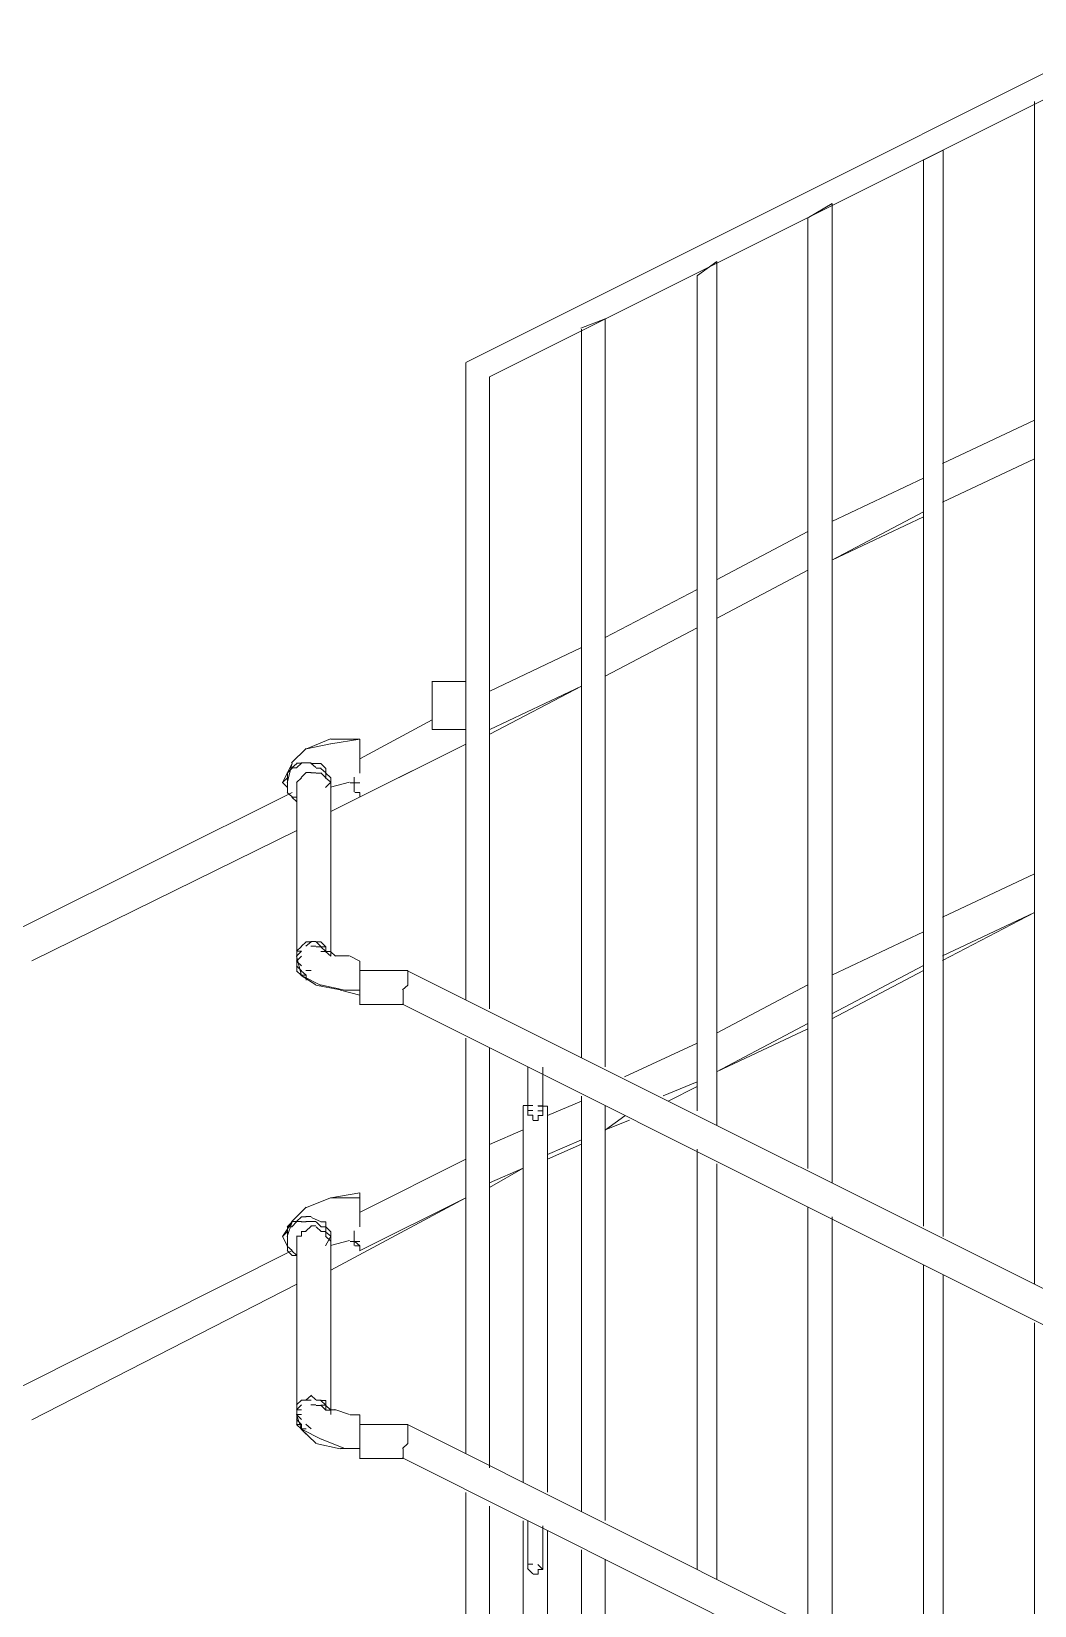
# Model space of a CAD drawing. Header units: millimetres. Extents: x -401725 to 250493, y 305116 to 802890.
# Drawn here: x -375105.039 to -375104.693, y 508954.876 to 508955.419 of the extents above; entities that cross this region are included whole.
import ezdxf

# ---------------------------------------------------------------- set-up
doc = ezdxf.new("R2010")
doc.units = ezdxf.units.MM
doc.layers.add('PDF _Геометрия', color=7, linetype='Continuous', true_color=0x1d1d1d)

msp = doc.modelspace()

# ---------------------------------------------------------------- linework, layer by layer
at = {"layer": 'PDF _Геометрия', "color": 7, "lineweight": 9}
for points in [[(-375104.25908, 508955.61977), (-375104.8891, 508955.30477)], [(-375104.88096, 508955.29985), (-375104.24084, 508955.61973)], [(-375104.69266, 508955.39491), (-375104.69266, 508954.98653)], [(-375104.72418, 508955.37807), (-375104.73086, 508955.37473)], [(-375104.72418, 508955.00302), (-375104.72418, 508955.37808)], [(-375104.73097, 508955.37489), (-375104.73097, 508955.0066)], [(-375104.76248, 508955.35973), (-375104.77073, 508955.35482)], [(-375104.76248, 508955.02137), (-375104.76248, 508955.35975)], [(-375104.7709, 508955.3549), (-375104.7709, 508955.02647)], [(-375104.80242, 508955.33969), (-375104.80908, 508955.33478)], [(-375104.80242, 508955.04142), (-375104.80242, 508955.33969)], [(-375104.80921, 508955.3348), (-375104.80921, 508955.04642)], [(-375104.84099, 508955.31992), (-375104.8494, 508955.31659)], [(-375104.84099, 508955.06163), (-375104.84099, 508955.31992)], [(-375104.84914, 508955.31633), (-375104.84914, 508955.06478)], [(-375104.88908, 508955.30464), (-375104.88908, 508955.08472)], [(-375104.88093, 508955.08157), (-375104.88093, 508955.2998)], [(-375104.69266, 508955.2849), (-375104.72435, 508955.26994)], [(-375104.73097, 508955.26485), (-375104.76261, 508955.2499)], [(-375104.73097, 508955.25149), (-375104.76261, 508955.23654), (-375104.73097, 508955.25325)], [(-375104.7709, 508955.24642), (-375104.8025, 508955.22974)], [(-375104.80921, 508955.22646), (-375104.84094, 508955.20981)], [(-375104.84914, 508955.20639), (-375104.88083, 508955.19133)], [(-375104.90079, 508955.19468), (-375104.88908, 508955.19468), (-375104.88908, 508955.17807)], [(-375104.90076, 508955.17812), (-375104.90076, 508955.19472)], [(-375104.88083, 508955.17803), (-375104.84914, 508955.19308)], [(-375104.88083, 508955.17645), (-375104.84914, 508955.19308)], [(-375104.90076, 508955.18144), (-375104.92575, 508955.16798)], [(-375104.88908, 508955.17807), (-375104.90079, 508955.17807)], [(-375104.93581, 508955.17308), (-375104.94418, 508955.17133), (-375104.93581, 508955.17482)], [(-375104.93576, 508955.14975), (-375104.88908, 508955.173)], [(-375104.93571, 508955.17468), (-375104.92575, 508955.17468)], [(-375104.93571, 508955.17311), (-375104.92575, 508955.17468)], [(-375104.92579, 508955.15464), (-375104.88908, 508955.173)], [(-375104.92575, 508955.17468), (-375104.92575, 508955.17311), (-375104.92575, 508955.17136), (-375104.92575, 508955.17311)], [(-375104.92575, 508955.17468), (-375104.92575, 508955.17468)], [(-375104.92575, 508955.17468), (-375104.92575, 508955.17468)], [(-375104.92575, 508955.17468), (-375104.92575, 508955.17468)], [(-375104.92575, 508955.17468), (-375104.92575, 508955.17468)], [(-375104.92575, 508955.17136), (-375104.92575, 508955.16962), (-375104.92575, 508955.17136), (-375104.92575, 508955.17311)], [(-375104.92575, 508955.17311), (-375104.92575, 508955.17311)], [(-375104.95243, 508955.15966), (-375104.94912, 508955.16646)], [(-375104.95086, 508955.15966), (-375104.94912, 508955.16646)], [(-375104.94749, 508955.16636), (-375104.94923, 508955.16479)], [(-375104.94586, 508955.16643), (-375104.9476, 508955.16643)], [(-375104.9476, 508955.16486), (-375104.94586, 508955.16643)], [(-375104.94423, 508955.1665), (-375104.94597, 508955.1665)], [(-375104.94597, 508955.1665), (-375104.94423, 508955.1665)], [(-375104.9426, 508955.16656), (-375104.94434, 508955.16656)], [(-375104.94434, 508955.16656), (-375104.9426, 508955.16656)], [(-375104.94271, 508955.16646), (-375104.94097, 508955.16489)], [(-375104.93907, 508955.16631), (-375104.94238, 508955.16631)], [(-375104.93743, 508955.16463), (-375104.93918, 508955.16638)], [(-375104.92575, 508955.1663), (-375104.92575, 508955.16804), (-375104.92575, 508955.16961), (-375104.92575, 508955.16804)], [(-375104.92575, 508955.16298), (-375104.92575, 508955.1663), (-375104.92575, 508955.16804)], [(-375104.92575, 508955.16473), (-375104.92575, 508955.1663)], [(-375104.95075, 508955.16308), (-375104.95075, 508955.16134), (-375104.95249, 508955.15977)], [(-375104.95075, 508955.16308), (-375104.95075, 508955.16134)], [(-375104.95075, 508955.15977), (-375104.95075, 508955.16134)], [(-375104.94923, 508955.16479), (-375104.94749, 508955.16479)], [(-375104.94586, 508955.16137), (-375104.9476, 508955.1598)], [(-375104.94423, 508955.16318), (-375104.94597, 508955.16144)], [(-375104.94586, 508955.16137), (-375104.94586, 508955.16137)], [(-375104.9426, 508955.16325), (-375104.94434, 508955.16325)], [(-375104.94097, 508955.16314), (-375104.94271, 508955.16314)], [(-375104.9426, 508955.16325), (-375104.9426, 508955.16325)], [(-375104.94081, 508955.16474), (-375104.93907, 508955.16474)], [(-375104.93907, 508955.16299), (-375104.94081, 508955.16299)], [(-375104.93918, 508955.16463), (-375104.93744, 508955.16306)], [(-375104.93743, 508955.16132), (-375104.93918, 508955.16306)], [(-375104.9358, 508955.16139), (-375104.93755, 508955.16313)], [(-375104.93755, 508955.15807), (-375104.9358, 508955.15982), (-375104.93755, 508955.16139)], [(-375104.93755, 508955.16139), (-375104.9358, 508955.15982)], [(-375104.93743, 508955.16132), (-375104.93743, 508955.16306), (-375104.93743, 508955.16463)], [(-375104.93743, 508955.16132), (-375104.93743, 508955.16132)], [(-375104.9358, 508955.15982), (-375104.9358, 508955.16139)], [(-375104.92766, 508955.16156), (-375104.92766, 508955.16156)], [(-375104.92766, 508955.16156), (-375104.92766, 508955.15981)], [(-375104.92766, 508955.15982), (-375104.92766, 508955.16156)], [(-375104.92575, 508955.16298), (-375104.92575, 508955.16298)], [(-375104.94912, 508955.15634), (-375105.04245, 508955.10976)], [(-375104.95249, 508955.15977), (-375104.95075, 508955.15802)], [(-375104.95086, 508955.15634), (-375104.94912, 508955.15478)], [(-375104.94912, 508955.15478), (-375104.95086, 508955.15634)], [(-375104.95075, 508955.15977), (-375104.95075, 508955.15802), (-375104.95075, 508955.15628)], [(-375104.95075, 508955.15628), (-375104.95075, 508955.15802)], [(-375104.94749, 508955.15973), (-375104.94749, 508955.15973)], [(-375104.94749, 508955.15973), (-375104.94749, 508955.15816)], [(-375104.94749, 508955.15816), (-375104.94749, 508955.09815)], [(-375104.93755, 508955.10135), (-375104.9358, 508955.09978), (-375104.9358, 508955.15807)], [(-375104.93592, 508955.15817), (-375104.92929, 508955.15992)], [(-375104.9358, 508955.15807), (-375104.9358, 508955.15807)], [(-375104.92907, 508955.15966), (-375104.92576, 508955.15966)], [(-375104.92766, 508955.15824), (-375104.92766, 508955.15981), (-375104.92766, 508955.15824), (-375104.92766, 508955.1565)], [(-375104.92766, 508955.15824), (-375104.92766, 508955.15824)], [(-375104.92766, 508955.15824), (-375104.92766, 508955.15824)], [(-375104.9275, 508955.15635), (-375104.92575, 508955.15635)], [(-375104.9275, 508955.15635), (-375104.92575, 508955.15635), (-375104.92575, 508955.15478)], [(-375104.92575, 508955.15477), (-375104.92575, 508955.15477)], [(-375104.92575, 508955.15477), (-375104.92575, 508955.15477)], [(-375104.94749, 508955.15467), (-375104.94923, 508955.15467), (-375104.94749, 508955.1531)], [(-375105.03908, 508955.09814), (-375104.94749, 508955.14315)], [(-375104.69266, 508955.12824), (-375104.72435, 508955.11328)], [(-375104.72435, 508955.0999), (-375104.69266, 508955.11486)], [(-375104.72435, 508955.09832), (-375104.69266, 508955.11486)], [(-375104.73097, 508955.10822), (-375104.76261, 508955.09328)], [(-375104.94586, 508955.10309), (-375104.9476, 508955.10153), (-375104.94586, 508955.10153), (-375104.9476, 508955.09978), (-375104.94586, 508955.09315), (-375104.9476, 508955.09978)], [(-375104.94749, 508955.10146), (-375104.94749, 508955.10146)], [(-375104.94597, 508955.10316), (-375104.94423, 508955.10473)], [(-375104.94434, 508955.1048), (-375104.9426, 508955.1048)], [(-375104.9426, 508955.1048), (-375104.94434, 508955.10323)], [(-375104.94423, 508955.10473), (-375104.94423, 508955.10473)], [(-375104.94271, 508955.10486), (-375104.94097, 508955.10486)], [(-375104.94097, 508955.10329), (-375104.94271, 508955.10329)], [(-375104.9426, 508955.1048), (-375104.9426, 508955.1048)], [(-375104.94097, 508955.10486), (-375104.94097, 508955.10486)], [(-375104.94081, 508955.10471), (-375104.93907, 508955.10296), (-375104.94081, 508955.10296)], [(-375104.94081, 508955.10471), (-375104.93907, 508955.10471)], [(-375104.93918, 508955.10477), (-375104.93744, 508955.10303)], [(-375104.93743, 508955.10303), (-375104.93743, 508955.10146), (-375104.93918, 508955.10303)], [(-375104.93918, 508955.10303), (-375104.93743, 508955.10303), (-375104.93743, 508955.10146)], [(-375104.93918, 508955.10146), (-375104.93744, 508955.10146)], [(-375104.93755, 508955.10135), (-375104.9358, 508955.10135)], [(-375104.93743, 508955.10146), (-375104.93743, 508955.10146)], [(-375104.93743, 508955.10146), (-375104.93743, 508955.10146)], [(-375104.93592, 508955.10141), (-375104.93417, 508955.09984)], [(-375104.9358, 508955.10135), (-375104.9358, 508955.09978)], [(-375104.94586, 508955.09647), (-375104.9476, 508955.09804), (-375104.94586, 508955.09978)], [(-375104.94749, 508955.09971), (-375104.94749, 508955.09814), (-375104.94749, 508955.0964), (-375104.94749, 508955.09814), (-375104.94749, 508955.0964), (-375104.94749, 508955.09483)], [(-375104.94749, 508955.09814), (-375104.94749, 508955.09814)], [(-375104.94749, 508955.09814), (-375104.94749, 508955.09814)], [(-375104.93435, 508955.09987), (-375104.92929, 508955.09987)], [(-375104.92907, 508955.09978), (-375104.92576, 508955.09803)], [(-375104.92575, 508955.09803), (-375104.92575, 508955.09803)], [(-375104.92575, 508955.09803), (-375104.92575, 508955.09803)], [(-375104.92575, 508955.09803), (-375104.92575, 508955.09803)], [(-375104.92575, 508955.09803), (-375104.92575, 508955.09803)], [(-375104.92575, 508955.09803), (-375104.92575, 508955.09629)], [(-375104.76261, 508955.07992), (-375104.73097, 508955.09662)], [(-375104.9476, 508955.09472), (-375104.94586, 508955.09315)], [(-375104.94603, 508955.09317), (-375104.94097, 508955.08986)], [(-375104.94597, 508955.09478), (-375104.94423, 508955.09322), (-375104.94423, 508955.09147)], [(-375104.94597, 508955.09322), (-375104.94423, 508955.09322)], [(-375104.94586, 508955.09472), (-375104.94586, 508955.09472)], [(-375104.9457, 508955.09301), (-375104.93907, 508955.0897)], [(-375104.94434, 508955.09485), (-375104.9426, 508955.09485)], [(-375104.9426, 508955.09485), (-375104.9426, 508955.09485)], [(-375104.94092, 508955.08979), (-375104.93255, 508955.08822)], [(-375104.93929, 508955.08985), (-375104.93091, 508955.08811)], [(-375104.90918, 508955.09482), (-375104.92578, 508955.09482)], [(-375104.92575, 508955.0914), (-375104.92575, 508955.09297), (-375104.92575, 508955.09472)], [(-375104.92575, 508955.09472), (-375104.92575, 508955.09297)], [(-375104.92575, 508955.08965), (-375104.92575, 508955.0914), (-375104.92575, 508955.09297)], [(-375104.92575, 508955.0914), (-375104.92575, 508955.0914)], [(-375104.92575, 508955.08965), (-375104.92575, 508955.08808), (-375104.92575, 508955.08633), (-375104.92575, 508955.08808)], [(-375104.92575, 508955.08965), (-375104.92575, 508955.08965)], [(-375104.91093, 508955.08818), (-375104.90918, 508955.08975)], [(-375103.28407, 508954.28142), (-375103.28407, 508954.28308), (-375104.9092, 508955.09472)], [(-375104.90918, 508955.09307), (-375104.90918, 508955.09482)], [(-375104.90918, 508955.09482), (-375104.90918, 508955.09482)], [(-375104.90918, 508955.09482), (-375104.90918, 508955.09482)], [(-375104.90918, 508955.0915), (-375104.90918, 508955.09307)], [(-375104.90918, 508955.08975), (-375104.90918, 508955.0915)], [(-375104.90918, 508955.08975), (-375104.90918, 508955.08975)], [(-375104.7709, 508955.08984), (-375104.8025, 508955.07316)], [(-375104.76261, 508955.07816), (-375104.73097, 508955.09486)], [(-375104.93239, 508955.08808), (-375104.92575, 508955.08633)], [(-375104.93082, 508955.08808), (-375104.92575, 508955.08808)], [(-375104.92575, 508955.08302), (-375104.92575, 508955.08477)], [(-375104.92575, 508955.08476), (-375104.92575, 508955.08476)], [(-375104.92575, 508955.08476), (-375104.92575, 508955.08476)], [(-375104.92575, 508955.08476), (-375104.92575, 508955.08476)], [(-375104.92575, 508955.08476), (-375104.92575, 508955.08476)], [(-375104.91081, 508955.08637), (-375104.91081, 508955.08811)], [(-375104.91081, 508955.08479), (-375104.91081, 508955.08637)], [(-375104.91081, 508955.08305), (-375104.91081, 508955.0848)], [(-375104.91081, 508955.08479), (-375104.91081, 508955.08479)], [(-375104.92583, 508955.08305), (-375104.91081, 508955.08305)], [(-375104.92575, 508955.08302), (-375104.92575, 508955.08302)], [(-375104.91097, 508955.08318), (-375103.28769, 508954.27154)], [(-375104.91081, 508955.08305), (-375104.91081, 508955.08305)], [(-375104.7709, 508955.07474), (-375104.8025, 508955.05982), (-375104.7709, 508955.07649)], [(-375104.88908, 508955.07143), (-375104.88908, 508954.92808)], [(-375104.88093, 508954.92314), (-375104.88093, 508955.0681)], [(-375104.80921, 508955.06974), (-375104.83428, 508955.05817)], [(-375104.86762, 508955.06145), (-375104.86762, 508955.0548)], [(-375104.86246, 508955.05479), (-375104.86246, 508955.06144)], [(-375104.86762, 508955.0548), (-375104.86762, 508955.0499)], [(-375104.86246, 508955.04814), (-375104.86246, 508955.05479)], [(-375104.86246, 508955.05479), (-375104.86246, 508955.05479)], [(-375104.84914, 508955.05146), (-375104.84914, 508954.90809)], [(-375104.82096, 508955.05151), (-375104.80921, 508955.05642)], [(-375104.8192, 508955.04976), (-375104.80921, 508955.05484)], [(-375104.86931, 508955.04822), (-375104.86599, 508955.04822)], [(-375104.86925, 508954.9181), (-375104.86925, 508955.04809)], [(-375104.86774, 508955.04822), (-375104.86599, 508955.04822)], [(-375104.86774, 508955.04647), (-375104.86599, 508955.04647)], [(-375104.86762, 508955.0499), (-375104.86762, 508955.04658)], [(-375104.86762, 508955.04658), (-375104.86762, 508955.04658)], [(-375104.86762, 508955.04483), (-375104.86762, 508955.04658)], [(-375104.86762, 508955.04658), (-375104.86762, 508955.04658)], [(-375104.86762, 508955.04658), (-375104.86762, 508955.04658)], [(-375104.86599, 508955.04822), (-375104.86599, 508955.04822)], [(-375104.86421, 508955.04814), (-375104.86246, 508955.04814)], [(-375104.86421, 508955.04639), (-375104.86246, 508955.04639)], [(-375104.86415, 508955.04803), (-375104.86083, 508955.04803)], [(-375104.86408, 508955.04807), (-375104.86408, 508955.04807)], [(-375104.86408, 508955.04632), (-375104.86408, 508955.04632)], [(-375104.86246, 508955.04482), (-375104.86246, 508955.04639), (-375104.86246, 508955.04814)], [(-375104.86246, 508955.04639), (-375104.86246, 508955.04639)], [(-375104.84914, 508955.04971), (-375104.86087, 508955.04481)], [(-375104.86083, 508954.91469), (-375104.86083, 508955.04803)], [(-375104.84099, 508954.9049), (-375104.84099, 508955.04814)], [(-375104.86599, 508955.04315), (-375104.86599, 508955.0449), (-375104.86774, 508955.0449)], [(-375104.86762, 508955.04483), (-375104.86762, 508955.04483)], [(-375104.86599, 508955.0449), (-375104.86599, 508955.0449)], [(-375104.86599, 508955.04315), (-375104.86599, 508955.04315)], [(-375104.86408, 508955.04475), (-375104.86408, 508955.043), (-375104.86583, 508955.043)], [(-375104.86246, 508955.04482), (-375104.86421, 508955.04482)], [(-375104.86408, 508955.04475), (-375104.86408, 508955.04475)], [(-375104.86408, 508955.04475), (-375104.86408, 508955.04475)], [(-375104.84098, 508955.03988), (-375104.83257, 508955.0432)], [(-375104.84086, 508955.0398), (-375104.8342, 508955.04471)], [(-375104.86925, 508955.03986), (-375104.88097, 508955.03479)], [(-375104.86087, 508955.03133), (-375104.84914, 508955.0364)], [(-375104.86087, 508955.02975), (-375104.84914, 508955.03483)], [(-375104.80921, 508955.0331), (-375104.80921, 508954.88812)], [(-375104.88908, 508955.02965), (-375104.92579, 508955.0113)], [(-375104.88097, 508955.01992), (-375104.86925, 508955.02657)], [(-375104.88097, 508955.02149), (-375104.86925, 508955.02656)], [(-375104.80242, 508954.88466), (-375104.80242, 508955.02809)], [(-375104.93576, 508954.99137), (-375104.88908, 508955.01637)], [(-375104.92575, 508955.01633), (-375104.93571, 508955.01633), (-375104.92575, 508955.01807)], [(-375104.92579, 508954.99801), (-375104.88908, 508955.01637)], [(-375104.92575, 508955.01807), (-375104.92575, 508955.01807)], [(-375104.92575, 508955.01807), (-375104.92575, 508955.01807)], [(-375104.92575, 508955.01807), (-375104.92575, 508955.01807)], [(-375104.92575, 508955.01807), (-375104.92575, 508955.01632)], [(-375104.92575, 508955.01633), (-375104.92575, 508955.01633)], [(-375104.92575, 508955.01633), (-375104.92575, 508955.01633)], [(-375104.92575, 508955.00969), (-375104.92575, 508955.01301), (-375104.92575, 508955.01475), (-375104.92575, 508955.01301), (-375104.92575, 508955.01144)], [(-375104.92575, 508955.01475), (-375104.92575, 508955.01475)], [(-375104.95243, 508955.00301), (-375104.94912, 508955.00806)], [(-375104.95086, 508955.00301), (-375104.94912, 508955.00806)], [(-375104.94912, 508955.00806), (-375104.95086, 508955.00632), (-375104.94912, 508955.00632)], [(-375104.94749, 508955.00812), (-375104.94923, 508955.00812)], [(-375104.94923, 508955.00638), (-375104.94749, 508955.00812)], [(-375104.94586, 508955.00975), (-375104.9476, 508955.00819)], [(-375104.9476, 508955.00818), (-375104.94586, 508955.00818)], [(-375104.94423, 508955.00981), (-375104.94597, 508955.00981)], [(-375104.94597, 508955.00807), (-375104.94423, 508955.00807)], [(-375104.9426, 508955.00988), (-375104.94434, 508955.00988)], [(-375104.94434, 508955.00813), (-375104.9426, 508955.00813)], [(-375104.94271, 508955.00819), (-375104.94097, 508955.00819)], [(-375104.93907, 508955.00803), (-375104.94238, 508955.0096)], [(-375104.94081, 508955.00803), (-375104.93907, 508955.00628)], [(-375104.93743, 508955.00809), (-375104.93918, 508955.00809)], [(-375104.93743, 508955.00477), (-375104.93743, 508955.00634), (-375104.93743, 508955.00809)], [(-375104.92575, 508955.00812), (-375104.92575, 508955.00969), (-375104.92575, 508955.01144)], [(-375104.92575, 508955.00637), (-375104.92575, 508955.00812), (-375104.92575, 508955.00969)], [(-375104.92575, 508955.00637), (-375104.92575, 508955.00812)], [(-375104.7709, 508955.01312), (-375104.7709, 508954.86988)], [(-375104.76248, 508954.86474), (-375104.76248, 508955.00979)], [(-375104.95075, 508955.00644), (-375104.95075, 508955.00469), (-375104.95249, 508955.00295)], [(-375104.95249, 508955.00295), (-375104.95075, 508954.99963)], [(-375104.95075, 508955.00643), (-375104.95075, 508955.00469)], [(-375104.95075, 508955.00295), (-375104.95075, 508955.00469)], [(-375104.95075, 508955.00294), (-375104.95075, 508954.99963), (-375104.95075, 508954.99806)], [(-375104.94586, 508955.00487), (-375104.94586, 508955.00312), (-375104.9476, 508955.00312)], [(-375104.94749, 508955.00307), (-375104.94749, 508955.0015)], [(-375104.94423, 508955.00475), (-375104.94597, 508955.00475)], [(-375104.9426, 508955.00656), (-375104.94434, 508955.00481)], [(-375104.94097, 508955.00662), (-375104.94271, 508955.00662)], [(-375104.9426, 508955.00656), (-375104.9426, 508955.00656)], [(-375104.93907, 508955.00471), (-375104.94081, 508955.00628)], [(-375104.93918, 508955.00634), (-375104.93744, 508955.00634)], [(-375104.93743, 508955.00477), (-375104.93918, 508955.00477)], [(-375104.9358, 508955.00466), (-375104.93755, 508955.0064)], [(-375104.9358, 508955.00466), (-375104.9358, 508955.00309), (-375104.93755, 508954.99977)], [(-375104.93755, 508955.00466), (-375104.9358, 508955.00309)], [(-375104.9358, 508955.00309), (-375104.9358, 508955.00134), (-375104.93755, 508955.00309)], [(-375104.93743, 508955.00303), (-375104.93743, 508955.00477)], [(-375104.92766, 508955.00496), (-375104.92766, 508955.00496)], [(-375104.92766, 508955.00496), (-375104.92766, 508955.00322)], [(-375104.92766, 508955.00322), (-375104.92766, 508955.00496)], [(-375104.92766, 508955.00165), (-375104.92766, 508955.00322), (-375104.92766, 508955.00165), (-375104.92766, 508954.9999)], [(-375104.92766, 508955.00322), (-375104.92766, 508955.00322)], [(-375104.95086, 508954.99969), (-375104.94912, 508954.99812), (-375105.04245, 508954.95136)], [(-375104.95086, 508954.99812), (-375104.94912, 508954.99638)], [(-375104.95075, 508954.99963), (-375104.95075, 508954.99963)], [(-375104.94923, 508954.99644), (-375104.94749, 508954.99644), (-375104.94923, 508954.998)], [(-375104.94749, 508955.00149), (-375104.94749, 508954.99975)], [(-375104.94749, 508954.99975), (-375104.94749, 508954.93974)], [(-375104.93592, 508954.99984), (-375104.92929, 508955.00158)], [(-375104.9358, 508954.99977), (-375104.9358, 508955.00134)], [(-375104.9358, 508954.94148), (-375104.9358, 508954.99977)], [(-375104.9358, 508954.99977), (-375104.9358, 508954.99977)], [(-375104.92907, 508955.00131), (-375104.92576, 508955.00131)], [(-375104.92766, 508954.9999), (-375104.92766, 508955.00165)], [(-375104.9275, 508955.00131), (-375104.92575, 508954.99974)], [(-375104.92575, 508954.99974), (-375104.9275, 508955.00131)], [(-375104.9275, 508954.99974), (-375104.92575, 508954.99974)], [(-375104.9275, 508954.99974), (-375104.92575, 508954.99974), (-375104.92575, 508954.99799)], [(-375104.92575, 508954.99799), (-375104.92575, 508954.99799)], [(-375104.92575, 508954.99799), (-375104.92575, 508954.99799)], [(-375104.73097, 508954.99326), (-375104.73097, 508954.84823)], [(-375105.03908, 508954.93974), (-375104.94749, 508954.98649)], [(-375104.72418, 508954.84478), (-375104.72418, 508954.98984)], [(-375104.69266, 508954.97317), (-375104.69266, 508954.82988)], [(-375104.9476, 508954.94485), (-375104.94586, 508954.94642)], [(-375104.94586, 508954.94311), (-375104.9476, 508954.94311), (-375104.94586, 508954.94485)], [(-375104.94749, 508954.9448), (-375104.94749, 508954.94305), (-375104.94749, 508954.94148), (-375104.94749, 508954.94305)], [(-375104.94749, 508954.94305), (-375104.94749, 508954.94148), (-375104.94749, 508954.93974), (-375104.94749, 508954.94148), (-375104.94749, 508954.93974), (-375104.94749, 508954.93817)], [(-375104.94597, 508954.94648), (-375104.94423, 508954.94648)], [(-375104.94434, 508954.94653), (-375104.9426, 508954.94811)], [(-375104.9426, 508954.94653), (-375104.94434, 508954.94653)], [(-375104.94423, 508954.94648), (-375104.94423, 508954.94648)], [(-375104.94271, 508954.94816), (-375104.94097, 508954.94659)], [(-375104.94097, 508954.94485), (-375104.94271, 508954.94485)], [(-375104.9426, 508954.94653), (-375104.9426, 508954.94653)], [(-375104.94097, 508954.94659), (-375104.94097, 508954.94659)], [(-375104.94081, 508954.94643), (-375104.93907, 508954.94643)], [(-375104.93907, 508954.94643), (-375104.94081, 508954.94643)], [(-375104.93907, 508954.94468), (-375104.94081, 508954.94468)], [(-375104.93918, 508954.94631), (-375104.93743, 508954.94474), (-375104.93918, 508954.94474)], [(-375104.93918, 508954.94631), (-375104.93744, 508954.94631)], [(-375104.93918, 508954.94474), (-375104.93744, 508954.94299)], [(-375104.93755, 508954.94479), (-375104.9358, 508954.94305)], [(-375104.9358, 508954.94148), (-375104.9358, 508954.94305), (-375104.93755, 508954.94305)], [(-375104.93743, 508954.94631), (-375104.93743, 508954.94474)], [(-375104.93743, 508954.94474), (-375104.93743, 508954.94474)], [(-375104.93592, 508954.9431), (-375104.93417, 508954.9431)], [(-375104.93435, 508954.94328), (-375104.92929, 508954.94153)], [(-375104.9476, 508954.93979), (-375104.94586, 508954.93805), (-375104.9476, 508954.93805), (-375104.94586, 508954.93648), (-375104.9476, 508954.94154), (-375104.94586, 508954.93979)], [(-375104.94586, 508954.93648), (-375104.9476, 508954.94154), (-375104.94586, 508954.94154)], [(-375104.94749, 508954.94148), (-375104.94749, 508954.94148)], [(-375104.94749, 508954.93817), (-375104.94749, 508954.93974)], [(-375104.94749, 508954.93974), (-375104.94749, 508954.93974)], [(-375104.94749, 508954.93817), (-375104.94749, 508954.93817)], [(-375104.94586, 508954.93648), (-375104.94586, 508954.93805)], [(-375104.94434, 508954.93816), (-375104.9426, 508954.93659)], [(-375104.92907, 508954.94142), (-375104.92576, 508954.94142)], [(-375104.90918, 508954.93812), (-375104.92578, 508954.93812)], [(-375104.92575, 508954.94142), (-375104.92575, 508954.94142)], [(-375104.92575, 508954.94142), (-375104.92575, 508954.94142)], [(-375104.92575, 508954.94142), (-375104.92575, 508954.94142)], [(-375104.92575, 508954.94142), (-375104.92575, 508954.93968)], [(-375104.92575, 508954.93968), (-375104.92575, 508954.93968)], [(-375104.92575, 508954.93462), (-375104.92575, 508954.93636), (-375104.92575, 508954.93811)], [(-375104.92575, 508954.93811), (-375104.92575, 508954.93811)], [(-375104.92575, 508954.93811), (-375104.92575, 508954.93811)], [(-375104.92575, 508954.93811), (-375104.92575, 508954.93636)], [(-375103.28407, 508954.12297), (-375103.28407, 508954.12464), (-375104.9092, 508954.93812)], [(-375104.90918, 508954.93637), (-375104.90918, 508954.93812)], [(-375104.90918, 508954.93812), (-375104.90918, 508954.93812)], [(-375104.94603, 508954.93647), (-375104.94097, 508954.93158)], [(-375104.94597, 508954.93653), (-375104.94423, 508954.93479)], [(-375104.94423, 508954.93653), (-375104.94597, 508954.93653)], [(-375104.9457, 508954.9363), (-375104.93907, 508954.93299)], [(-375104.94423, 508954.93479), (-375104.94423, 508954.93479)], [(-375104.9426, 508954.93659), (-375104.9426, 508954.93659)], [(-375104.93929, 508954.9331), (-375104.93091, 508954.92978)], [(-375104.92575, 508954.93304), (-375104.92575, 508954.93462), (-375104.92575, 508954.93636)], [(-375104.92575, 508954.93636), (-375104.92575, 508954.93636)], [(-375104.92575, 508954.9313), (-375104.92575, 508954.93304), (-375104.92575, 508954.93462)], [(-375104.90918, 508954.9348), (-375104.90918, 508954.93637)], [(-375104.90918, 508954.93637), (-375104.90918, 508954.93637)], [(-375104.90918, 508954.93305), (-375104.90918, 508954.9348)], [(-375104.90918, 508954.93148), (-375104.90918, 508954.93305)], [(-375104.94092, 508954.93147), (-375104.93255, 508954.92972)], [(-375104.93239, 508954.92973), (-375104.92575, 508954.92973)], [(-375104.93082, 508954.92973), (-375104.92575, 508954.92973)], [(-375104.92575, 508954.9313), (-375104.92575, 508954.92973), (-375104.92575, 508954.92798), (-375104.92575, 508954.92973)], [(-375104.92575, 508954.9313), (-375104.92575, 508954.92973)], [(-375104.92575, 508954.9313), (-375104.92575, 508954.9313)], [(-375104.92575, 508954.92798), (-375104.92575, 508954.92798)], [(-375104.92575, 508954.92798), (-375104.92575, 508954.92798)], [(-375104.92575, 508954.92798), (-375104.92575, 508954.92798)], [(-375104.92575, 508954.92798), (-375104.92575, 508954.92798)], [(-375104.91097, 508954.9266), (-375103.28769, 508954.1133)], [(-375104.91093, 508954.92973), (-375104.90918, 508954.93148)], [(-375104.91081, 508954.9281), (-375104.91081, 508954.92968)], [(-375104.91081, 508954.92636), (-375104.91081, 508954.9281)], [(-375104.91081, 508954.9281), (-375104.91081, 508954.9281)], [(-375104.92583, 508954.92636), (-375104.91081, 508954.92636)], [(-375104.92575, 508954.92641), (-375104.92575, 508954.92641)], [(-375104.92575, 508954.92641), (-375104.92575, 508954.92641)], [(-375104.91081, 508954.92636), (-375104.91081, 508954.92636)], [(-375104.91081, 508954.92636), (-375104.91081, 508954.92636)], [(-375104.88908, 508954.91462), (-375104.88908, 508954.71795)], [(-375104.88093, 508954.90985), (-375104.88093, 508954.7182), (-375104.88932, 508954.7182)], [(-375104.86925, 508954.6982), (-375104.86925, 508954.90482)], [(-375104.86762, 508954.90487), (-375104.86762, 508954.89822)], [(-375104.86083, 508954.90139), (-375104.86083, 508954.69806), (-375104.86922, 508954.69806)], [(-375104.86246, 508954.89801), (-375104.86246, 508954.90308)], [(-375104.86762, 508954.89822), (-375104.86762, 508954.89157)], [(-375104.86246, 508954.89643), (-375104.86246, 508954.89801)], [(-375104.86246, 508954.89136), (-375104.86246, 508954.89643)], [(-375104.84914, 508954.89478), (-375104.84914, 508954.71815)], [(-375104.86774, 508954.88988), (-375104.86599, 508954.88988)], [(-375104.86762, 508954.89157), (-375104.86762, 508954.88825)], [(-375104.86762, 508954.88825), (-375104.86762, 508954.88982)], [(-375104.86599, 508954.88988), (-375104.86599, 508954.88988)], [(-375104.86421, 508954.88803), (-375104.86246, 508954.88803), (-375104.86246, 508954.89136)], [(-375104.86421, 508954.88978), (-375104.86246, 508954.88803)], [(-375104.86408, 508954.88972), (-375104.86408, 508954.88972)], [(-375104.86408, 508954.88972), (-375104.86408, 508954.88972)], [(-375104.84099, 508954.8916), (-375104.84099, 508954.71823), (-375104.8494, 508954.71823)], [(-375104.86599, 508954.88656), (-375104.86774, 508954.88831)], [(-375104.86762, 508954.88825), (-375104.86762, 508954.88825)], [(-375104.86762, 508954.88825), (-375104.86762, 508954.88825)], [(-375104.86762, 508954.88825), (-375104.86762, 508954.88825)], [(-375104.86762, 508954.88825), (-375104.86762, 508954.88825)], [(-375104.86599, 508954.88656), (-375104.86599, 508954.88656)], [(-375104.86599, 508954.88656), (-375104.86599, 508954.88656)], [(-375104.86599, 508954.88656), (-375104.86599, 508954.88656)], [(-375104.86408, 508954.8864), (-375104.86583, 508954.8864)], [(-375104.86408, 508954.88797), (-375104.86408, 508954.8864)], [(-375104.86408, 508954.8864), (-375104.86408, 508954.8864)], [(-375104.86408, 508954.8864), (-375104.86408, 508954.8864)], [(-375104.86246, 508954.88803), (-375104.86246, 508954.88803)], [(-375104.86246, 508954.88803), (-375104.86246, 508954.88803)]]:
    msp.add_lwpolyline(points, dxfattribs=at)
for points in [[(-375104.69266, 508955.27152), (-375104.72435, 508955.25656)], [(-375104.7709, 508955.23308), (-375104.8025, 508955.2164)], [(-375104.80921, 508955.21314), (-375104.84094, 508955.19649)], [(-375104.94423, 508955.17155), (-375104.94929, 508955.1665)], [(-375104.92575, 508955.17311), (-375104.92575, 508955.17468)], [(-375104.92575, 508955.16805), (-375104.92575, 508955.16961), (-375104.92575, 508955.17136), (-375104.92575, 508955.16961)], [(-375104.94912, 508955.16472), (-375104.95086, 508955.16297)], [(-375104.9358, 508955.15981), (-375104.9358, 508955.15807)], [(-375104.92766, 508955.15825), (-375104.92766, 508955.15982)], [(-375104.94749, 508955.09971), (-375104.94749, 508955.10146), (-375104.94749, 508955.09971), (-375104.94749, 508955.09815)], [(-375104.9476, 508955.09646), (-375104.94586, 508955.09472)], [(-375104.92575, 508955.09629), (-375104.92575, 508955.09472)], [(-375104.92575, 508955.09472), (-375104.92575, 508955.09629)], [(-375104.92575, 508955.08808), (-375104.92575, 508955.08965)], [(-375104.92575, 508955.08808), (-375104.92575, 508955.08634), (-375104.92575, 508955.08477), (-375104.92575, 508955.08634)], [(-375104.92575, 508955.08633), (-375104.92575, 508955.08476)], [(-375104.93581, 508955.01635), (-375104.94418, 508955.01304)], [(-375104.92575, 508955.01475), (-375104.92575, 508955.01633)], [(-375104.92575, 508955.01301), (-375104.92575, 508955.01475), (-375104.92575, 508955.01632), (-375104.92575, 508955.01475)], [(-375104.94423, 508955.01313), (-375104.94929, 508955.00807)], [(-375104.92575, 508955.013), (-375104.92575, 508955.01144)], [(-375104.92766, 508955.00165), (-375104.92766, 508955.00322)], [(-375104.93743, 508954.94474), (-375104.93743, 508954.94299)], [(-375104.92575, 508954.93968), (-375104.92575, 508954.93811)], [(-375104.92575, 508954.93811), (-375104.92575, 508954.93968)], [(-375104.92575, 508954.92973), (-375104.92575, 508954.92798), (-375104.92575, 508954.92641), (-375104.92575, 508954.92798)], [(-375104.92575, 508954.92798), (-375104.92575, 508954.92641)]]:
    msp.add_lwpolyline(points, close=True, dxfattribs=at)

doc.saveas('drawing.dxf')
